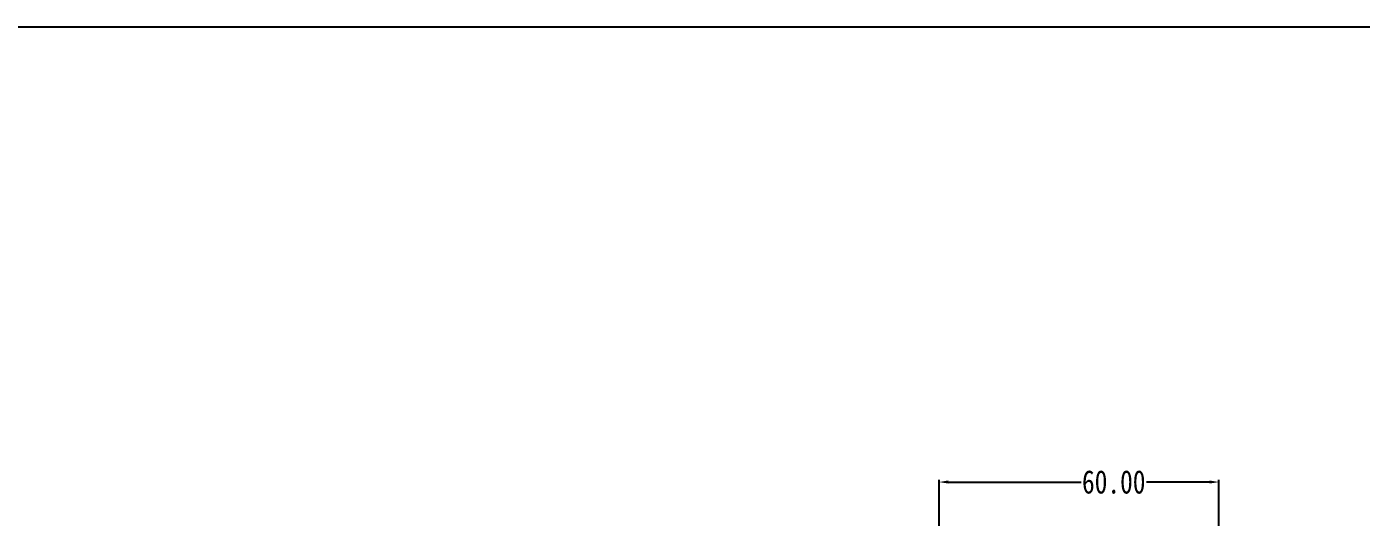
# Model space of a CAD drawing. Header units: millimetres. Extents: x 309 to 11345, y -1340 to 1318.
# Drawn here: x 3977.5 to 4263.6, y -269.2 to -164.1 of the extents above; entities that cross this region are included whole.
import ezdxf

# ---------------------------------------------------------------- set-up
doc = ezdxf.new("R2010")
doc.units = ezdxf.units.MM
doc.header["$LTSCALE"] = 16.335
doc.header["$PDMODE"] = 3
doc.header["$PDSIZE"] = 0.3125
doc.layers.get('0').update_dxf_attribs({"linetype": 'CONTINUOUS'})
doc.layers.get('Defpoints').update_dxf_attribs({"linetype": 'CONTINUOUS'})
doc.layers.add('dim', color=82, linetype='CONTINUOUS', lineweight=9)
doc.styles.get("Standard").update_dxf_attribs({"font": 'txt', "width": 0.8})
doc.dimstyles.new('STANDARD$0', dxfattribs={"dimscale": 2, "dimtxt": 3, "dimasz": 3, "dimexe": 1.25, "dimexo": 0.625, "dimgap": 0.5, "dimtad": 0, "dimdsep": 46, "dimlunit": 6, "dimtxsty": 'Standard', "dimblk": 'CLOSEDBLANK', "dimcen": 0, "dimclrt": 2, "dimazin": 2, "dimtfac": 2, "dimtmove": 1, "dimatfit": 3, "dimfxl": 0, "dimtolj": 1, "dimtzin": 0, "dimarcsym": 0})

# ---------------------------------------------------------------- blocks, each defined once
blk = doc.blocks.new('*D247')
at = {"layer": 'Defpoints', "color": 0}
for p in [(4173.04, -261.69), (4233.04, -302.63), (4173.04, -321.65)]:
    blk.add_point(p, dxfattribs=at)
at = {"layer": 'dim', "color": 4, "lineweight": -2}
for p, q in [((4173.04, -321.15), (4173.04, -261.19)), ((4175.04, -261.69), (4203.49, -261.69)), ((4231.04, -261.69), (4217.49, -261.69)), ((4233.04, -302.13), (4233.04, -261.19))]:
    blk.add_line(p, q, dxfattribs=at)
at = {"layer": 'dim', "color": 4}
for points in [[(4175.04, -261.35), (4175.04, -262.02), (4173.04, -261.69)], [(4231.04, -261.35), (4231.04, -262.02), (4233.04, -261.69)]]:
    blk.add_solid(points, dxfattribs=at)
at = {"layer": 'dim', "color": 6, "insert": (4210.49, -261.69), "char_height": 5, "attachment_point": 5}
blk.add_mtext('\\A1;60.00', dxfattribs=at)

msp = doc.modelspace()

# ---------------------------------------------------------------- linework, layer by layer
msp.add_lwpolyline([(3431.544, -164.137), (4642.265, -164.137), (4642.265, -730.764), (3431.544, -730.764)], close=True)

# ---------------------------------------------------------------- dimensions: what is measured, and where the dimension line sits
at = {"layer": 'dim'}
dim = msp.add_linear_dim(base=(4173.038, -261.688), p1=(4233.038, -302.628), p2=(4173.038, -321.651), dimstyle='STANDARD$0', override={"dimscale": 1, "dimtxt": 5, "dimasz": 2, "dimexe": 0.49975, "dimexo": 0.49975, "dimgap": 0, "dimzin": 0, "dimlunit": 2, "dimclrd": 4, "dimclre": 4, "dimclrt": 6, "dimazin": 0, "dimtfac": 1, "dimtofl": 0, "dimtmove": 0}, dxfattribs=at)
dim.commit()
dim.dimension.update_dxf_attribs({"geometry": '*D247', "text_midpoint": (4210.489, -261.688), "dimtype": 160})

doc.saveas('drawing.dxf')
